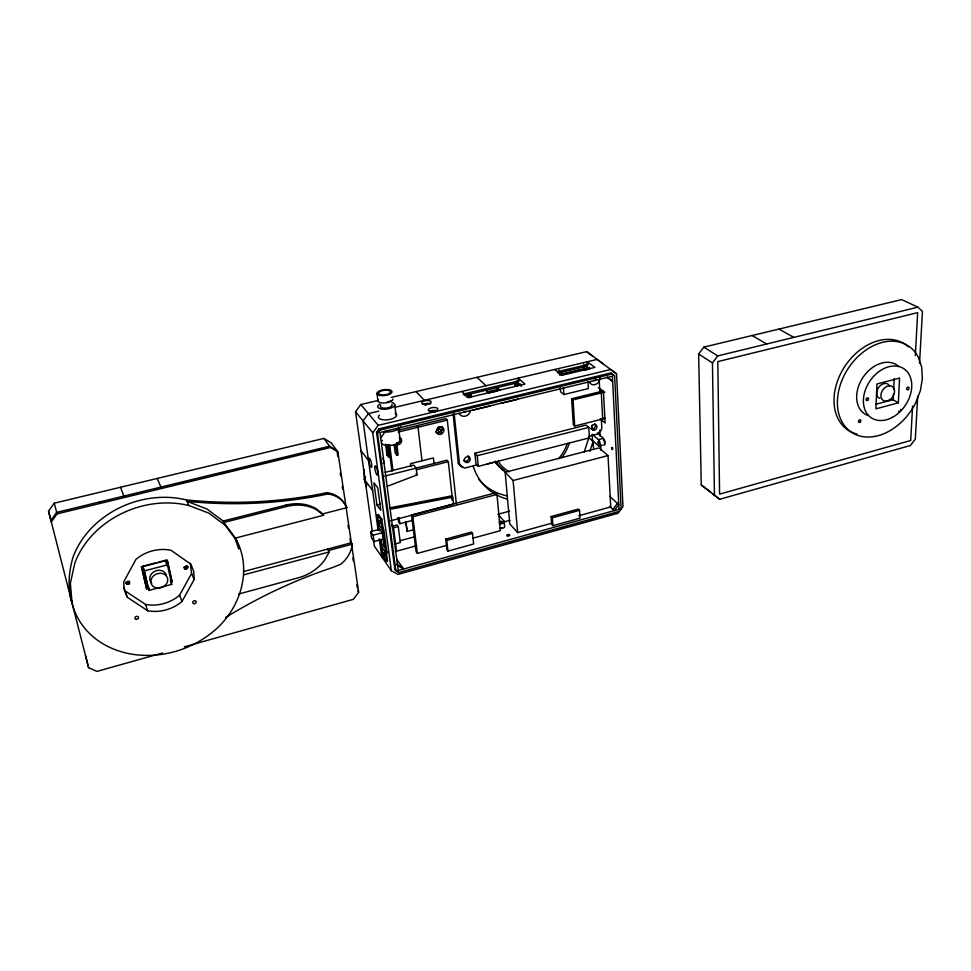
<?xml version="1.0" encoding="UTF-8"?>
<svg xmlns="http://www.w3.org/2000/svg" width="971" height="971" viewBox="0 0 971 971"><rect width="100%" height="100%" fill="white"/><g stroke="black" fill="none" stroke-linecap="round" stroke-linejoin="round"><path stroke-width="1.46" d="M366.492 486.944L364.246 479.286L364.259 469.6M365.169 476.36L365.169 480.511L366.662 485.634M893.49 393.607L893.199 399.627L875.672 404.324M893.708 389.092L894.206 378.556M898.345 402.819L899.571 378.059L876.947 383.982L875.915 408.864L898.345 402.819L892.288 399.384M912.582 406.072L910.713 440.506L719.572 494.118L717.812 361.6L917.656 312.638L915.325 355.592M917.716 396.083L915.313 439.208L910.434 445.495L719.645 499.276L701.256 484.966L698.659 354.014L703.854 347.12L901.683 299.602L917.947 307.164L922.45 311.46L919.549 363.397M129.689 582.746C128.657 586.787 123.572 581.932 128.038 581.265C130.308 582.709 129.701 581.544 128.864 581.945C127.869 584.105 124.446 580.707 126.315 583.632M184.611 568.69C182.742 567.173 191.603 564.321 186.238 569.03C181.941 569.552 185.995 563.556 187.621 567.125M584.263 451.928L588.802 437.727L593.111 441.417L593.499 448.189M589.883 451.406L593.111 441.417M123.754 587.334L125.247 590.999L145.48 604.399A35.696 30.065 -20.1 0 0 179.562 595.235L191.59 573.448L190.255 563.156M182.026 601.462L194.164 579.517L193.739 571.603L190.984 564.272L171.042 550.326A35.988 30.235 -20.4 0 0 135.952 559.369L123.693 581.92L124.3 589.943L127.298 597.299L147.677 610.747A35.988 30.235 -20.4 0 0 182.026 601.462L179.562 595.235M327.53 549.125L329.29 551.941L324.702 560.024A41.753 35.551 -29.2 0 1 298.68 577.696L238.708 594.034M337.884 451.94L330.492 447.473L57.095 513.865L51.293 521.961L48.55 511.159L54.255 503.184L323.877 438.407L331.184 442.837L337.884 451.94L345.943 506.316L346.865 507.651L322.736 513.89L315.854 508.525A41.68 35.502 -29.2 0 0 285.79 505.138L223.124 521.051L206.884 508.962L186.966 501.303A506.886 481.495 73.2 0 0 321.401 495.307L327.858 493.96A29.737 25.477 -31.4 0 1 346.865 507.651M50.905 520.444L56.694 512.36L329.557 446.199L336.937 450.665L337.823 456.625M372.257 531.186L355.544 411.716L360.811 404.519L378.253 400.428M391.362 570.717L372.755 432.799L378.217 425.347L610.723 369.49L616.561 373.859L622.969 506.631L617.944 513.271L397.989 574.419L391.362 570.717L374.345 546.09L373.507 540.131M376.542 432.131L378.945 428.854L610.674 372.973L614.631 375.935L621.112 508.513L618.891 511.45L398.802 572.562L394.881 569.504L376.542 432.131L377.537 433.345L395.877 570.924M377.537 433.345L379.952 430.056L612.046 374.005L610.674 372.973M380.717 437.824L385.633 431.136M346.161 507.772L358.663 592.176L353.359 599.338L184.369 646.832M714.45 495.55L712.447 362.911L717.727 355.908L917.947 307.164M612.907 509.411L617.447 503.415M603.513 440.166L604.132 440.361M604.423 442.934L604.448 440.955M387.453 486.253L417.02 474.94L416.195 468.119L413.707 465.145L385.111 472.355M162.521 652.973L96.966 671.398L88.604 667.72L48.55 511.159M552.9 525.687L580.063 518.174L579.553 510.333L578.279 509.095L551.091 516.548L551.674 524.413L552.9 525.687L552.317 517.81L551.091 516.548M552.317 517.81L579.553 510.333M447.971 551.079L473.63 544.003L472.537 533.407L471.433 532.096L445.701 539.099L446.915 549.732L447.971 551.079L446.769 540.434L445.701 539.099M578.728 515.771L610.735 506.935L608.028 455.593L599.095 447.886L505.151 472.294L509.775 523.927L517.652 532.618L552.56 522.993M381.87 547.098L383.157 556.529L384.128 556.262M446.769 540.434L472.537 533.407M386.579 561.456L387.563 561.189L386.276 551.722L385.293 551.989L386.579 561.456L383.157 556.529M472.695 538.237L500.344 530.652L496.97 494.445L495.465 492.831L411.498 515.018L416.074 551.625L417.384 553.397L446.49 545.423M380.438 539.39L381.409 546.455L385.754 552.657L388.412 551.929M395.403 551.504L416.62 545.726M504.01 521.937L510.018 520.298M400.016 540.726L414.629 536.793M497.905 514.314L509.593 511.159M394.299 544.185L400.331 542.558L398.244 526.549L397.078 524.983L392.223 526.27M243.648 571.531L351.344 542.753L352.267 544.148A29.494 24.979 -31.3 0 1 340.712 564.272L332.58 567.537A379.406 275.145 -31.9 0 0 225.588 617.507M328.416 550.533L352.267 544.148M243.66 574.893L329.29 551.941M405.647 522.277L407.213 531.428L414.059 529.596M381.202 539.633L381.761 543.711L384.285 547.28L382.295 532.739L379.782 529.219L370.619 531.659L371.517 537.995L373.993 541.563L383.169 539.099M155.639 562.864L142.761 566.214L148.866 590.453L171.709 584.384L167.461 564.855L165.653 560.267L158.491 562.124M398.001 517.531L398.583 521.997L399.87 523.709L413.027 520.213M392.175 528.163L398.244 526.549M370.619 531.659L373.107 535.191L382.295 532.739M390.609 520.796L453.518 504.167L452.741 497.164L451.661 495.89L389.602 507.894M411.498 515.018L412.821 516.73L496.97 494.445M141.924 568.132L141.365 566.579L146.621 588.839L149.461 588.086M377.44 514.848L378.423 514.594L381.87 519.315L383.181 529.013L382.198 529.28L380.875 519.582L377.44 514.848L378.763 524.498M505.151 472.294L513.113 480.499L608.028 455.593M380.875 519.582L381.87 519.315M142.761 566.214L144.436 570.863L167.461 564.855M323.61 515.249L316.728 509.884A41.753 35.551 -29.2 0 0 286.603 506.498L223.828 522.471L235.395 538.08L323.61 515.249L322.736 513.89M598.864 446.09A3.568 1.335 75.5 0 0 600.248 444.22A3.568 1.335 75.5 0 0 598.5 439.681L592.176 434.28L592.541 440.64L598.864 446.09L602.469 445.155M376.954 505.066L380.814 510.297L377.768 487.855L373.896 482.745L376.954 505.066L380.547 504.131M478.302 466.359L589.421 437.86L588.802 427.398L586.083 425.092L474.892 453.226L475.948 463.847L478.302 466.359L477.247 455.715L474.892 453.226M598.5 439.681L603.331 438.431A3.568 1.347 75.5 0 1 605.067 442.982A3.568 1.347 75.5 0 1 603.671 444.839M477.841 464.708L464.672 468.083L459.623 465L462.621 467.488M588.972 436.246L597.748 434.001L600.891 430.59L601.838 428.49L601.328 419.132M415.175 468.265L447.012 460.205L448.323 461.662L452.425 499.203M384.625 476.106L416.195 468.119M416.413 469.746L448.323 461.662M477.247 455.715L588.802 427.398M486.969 463.968L496.205 461.638L498.657 465.825A43.731 36.704 -46.9 0 0 505.782 472.209M602.59 418.598L604.739 418.052M603.501 390.912L571.628 398.741L573.315 424.849L574.711 426.051L605.127 418.367M385.548 444.172L386.98 455.047L388.097 454.768M386.98 455.047L388.764 457.268L389.893 456.977L388.303 444.706M394.177 444.876L395.233 453.056L397.042 455.253L398.171 454.974L396.605 442.679M571.628 398.741L573.048 399.906L604.969 392.053M398.304 430.177L445.883 418.635L447.315 420.127L456.394 504.07M398.219 432.059L447.315 420.127M560.303 387.563L560.595 391.835L563.872 394.554L588.365 388.582L587.965 381.603M472.78 410.211L490.088 406.012M501.085 403.353L518.138 399.227M489.348 392.927L497.601 390.961L497.31 387.708L499.895 390.051M584.069 370.315L589.773 368.956M463.155 394.105L519.194 380.79M557.524 371.687L588.487 364.331M464.235 395.428L518.465 382.525M558.046 373.107L587.37 366.14M466.165 396.921L469.102 396.217M486.738 392.017L497.018 389.565M514.654 385.353L520.541 383.958M560.218 374.49L589.603 367.487M559.466 375.073L584.008 369.211L583.705 364.113M378.714 411.158L368.397 413.597L363.045 420.904L378.107 530.3M394.699 407.371L597.177 359.416L602.955 363.737M391.349 397.37L586.702 351.623L616.561 373.859M345.943 506.316A29.676 25.44 -31.4 0 0 326.972 492.637L320.515 493.984A505.806 480.427 73 0 1 186.323 499.907A87.815 73.978 -20.1 0 0 73.201 556.674C68.589 571.87 67.46 587.904 72.097 603.27A88.531 74.391 -20.3 0 0 213.741 631.101C240.359 609.157 253.273 569.37 235.395 538.08M390.585 509.205L452.741 497.164M186.323 499.907L188.908 505.515L208.935 513.186L225.26 525.311L236.851 540.968M778.997 329.072L793.817 337.386M394.881 569.504L398.802 572.562M402.601 567.598L396.641 564.236L397.637 565.644L403.596 569.006L396.823 559.454M384.382 558.301L381.761 556.832L379.297 538.905M752.161 335.517L766.653 344.001M703.854 347.12L717.727 355.908M698.659 354.014L712.447 362.911M701.256 484.966L710.821 492.2M607.385 377.452L612.652 381.36L607.081 377.136M586.702 351.623L592.419 355.908M613.247 374.903L614.631 375.935M589.239 368.507L586.423 366.358L586.302 364.113M598.415 387.502L603.452 391.422L605.127 422.992L600.139 418.889M713.017 493.972L719.645 499.276M554.708 369.478L561.906 375.267L594.883 367.39L587.406 361.734L587.613 365.12M597.493 432.92L603.331 438.431M517.167 380.523L518.368 381.567L518.089 378.144L524.959 384.091L468.277 397.612L461.917 391.447M517.349 382.792L521.391 386.312M514.399 383.63L517.045 385.96L516.79 382.926M609.727 496.339L618.782 504.641L614.23 510.637L609.63 506.352M476.955 377.318L486.07 385.73M486.301 390.318L488.85 392.697M416.061 391.58L424.4 400.331M453.081 414.059L458.312 463.398L459.562 464.769L454.185 413.84M498.536 514.982L504.07 521.136L504.495 525.833A3.593 1.748 -5.4 0 1 503.706 527.799A3.593 1.748 -5.4 0 1 499.798 528.455M416.656 425.735L418.028 427.252L422.009 460.776M384.953 552.244L384.771 553.616M385.002 552.584L384.71 553.239M360.811 404.519L378.217 425.347M378.945 428.854L379.952 430.056M415.976 473.69L417.02 474.94M458.312 463.398L460.873 466.359M355.544 411.716L372.755 432.799M361.006 450.762L368.482 460.424M364.246 479.286L372.633 490.525M391.604 524.668L393.376 527.071L396.374 549.768M323.877 438.407L330.492 447.473M382.186 527.18L383.763 529.377L387.004 553.203M326.972 492.637L327.858 493.96M357.729 590.696L358.663 592.176M285.79 505.138L286.603 506.498M381.045 523.6L380.729 522.726M495.404 461.225L497.237 464.356A43.634 36.655 -46.9 0 0 504.362 470.741M223.124 521.051L225.26 525.311M157.229 478.436L160.968 487.078M191.59 573.448L194.164 579.517M186.905 566.384L187.549 567.914M186.396 567.076L187.039 568.618M185.595 567.501L186.238 569.03M184.708 567.525L185.34 569.055M170.338 580.876L171.709 584.384M120.538 487.26L123.815 496.084M380.911 520.784L381.142 521.755M380.717 522.944L380.486 521.973M145.48 604.399L147.677 610.747M235.383 539.354L238.732 549.028M128.864 581.945L129.398 583.522M128.172 582.527L128.694 584.117M127.262 582.758L127.796 584.348M126.4 582.588L126.922 584.178M99.443 501.995L99.928 503.464M125.247 590.999L127.298 597.299M380.547 522.495C377.78 515.868 380.79 528.066 380.231 521.985M384.917 554.514C382.137 547.984 385.184 560.036 384.613 554.101M54.255 503.184L57.095 513.865M85.46 655.352L88.604 667.72M380.401 522.01L380.207 521.026M144.436 570.863L148.866 590.453M146.621 588.839L141.657 566.943L167.376 560.255L172.11 582.078L167.085 560.182M165.653 560.267L166.854 565.826M380.401 521.585L380.304 520.869M340.263 473.011L340.7 475.984M342.253 486.41L342.69 489.396M347.994 525.141L348.443 528.127M349.985 538.553L350.434 541.527M352.861 557.912L353.31 560.898M356.843 584.736L357.292 587.71M373.107 535.191L373.993 541.563M385.754 552.657L382.659 529.923L378.314 523.867L379.273 530.919M377.003 393.51L377.974 400.829M389.662 444.888L392.939 470.17M399.093 517.761L399.87 523.709M388.521 444.548L392.005 471.36M387.162 444.985L388.764 457.268M394.712 404.616L396.01 414.92M405.939 521.488L407.213 531.428M395.646 444.317L397.042 455.253M412.821 516.73L417.384 553.397M398.547 427.191L400.186 440.179M410.879 466.517L410.527 463.665L433.418 457.911L434.073 463.58M451.661 495.89L452.122 500.162M471.153 393.777L471.457 396.848L468.969 394.444L469.296 397.722M513.113 480.499L517.652 532.618M72.097 603.27L70.373 583.268L74.888 562.864A88.531 74.391 -20.3 0 1 188.908 505.515M559.114 369.939L559.369 373.786M562.403 372.573L562.573 375.146M563.411 387.538L563.872 394.554M573.048 399.906L574.711 426.051M592.176 425.128L592.431 429.57M587.091 366.698L587.249 369.259M602.7 418.987L601.304 392.964L599.847 391.811L599.216 380.183M600.26 388.716L600.43 391.689M599.799 430.104L600.139 436.125M600.636 445.143L600.915 450.398M465.862 411.182A1.578 1.372 -45 0 1 463.786 411.68M595.939 379.066A1.529 1.274 -52.2 0 1 595.624 379.782M595.344 380.074A1.529 1.274 -52.2 0 1 593.669 380.256M600.09 377.695A6.129 5.11 -52.2 0 1 595.611 384.407A6.129 5.11 -52.2 0 1 589.348 381.773M502.141 527.775A1.493 0.728 -5.4 0 1 500.053 527.787M425.189 405.393A1.602 0.643 -6.4 0 1 426.621 404.725M431.974 412.262A1.614 0.668 -6.3 0 1 433.709 411.728A1.614 0.668 -6.3 0 1 435.032 412.214M395.173 413.173A9.2 3.738 -7.1 0 1 393.789 418.125A9.2 3.738 -7.1 0 1 382.028 419.606A9.2 3.738 -7.1 0 1 379.406 415.151M429.752 411.461A4.855 1.991 -6.3 0 1 437.387 410.915M423.125 404.434A4.794 1.942 -6.4 0 1 430.675 403.887M510.552 542.461A4.527 2.258 -5.3 0 1 509.411 542.704M470.547 410.527A6.324 5.474 -45 0 1 465.291 416.146A6.324 5.474 -45 0 1 459.174 413.282M879.823 398.438A8.278 6.044 -56.5 0 1 878.913 387.077A8.278 6.044 -56.5 0 1 889.545 385.803M900.724 409.325A1.444 1.044 -56 0 1 900.202 411.206A1.444 1.044 -56 0 1 898.612 411.17M856.956 434.025A51.524 37.82 -56.6 0 1 843.01 369.308A51.524 37.82 -56.6 0 1 908.346 346.914M867.928 415.515A29.264 21.435 -56.6 0 1 862.345 378.387A29.264 21.435 -56.6 0 1 898.721 366.431M71.708 601.183A87.815 73.978 -20.1 0 1 70.446 596.825M151.767 583.098A8.581 7.222 -20.3 0 1 154.474 571.397A8.581 7.222 -20.3 0 1 166.429 575.487M187.172 566.02A2.986 2.525 -21.8 0 1 183.774 567.319M129.471 581.18A3.059 2.561 -18.4 0 1 125.987 582.515M567.295 443.395A41.51 34.847 -46.9 0 1 558.641 458.725M509.338 471.772A41.51 34.847 -46.9 0 1 498.05 461.164M569.394 442.97A43.731 36.704 -46.9 0 1 561.784 457.657M399.312 437.423A4.102 3.581 -39.2 0 1 401.351 442.108A4.102 3.581 -39.2 0 1 396.229 444.754M400.064 437.678A4.09 3.581 -39.2 0 1 397.904 442.837M441.781 426.572A4.042 3.508 -42.5 0 1 440.943 431.889A4.042 3.508 -42.5 0 1 435.627 431.816M507.542 495.938A67.29 56.597 -46.6 0 1 478.752 479.346M503.888 470.255A43.598 36.643 -46.9 0 1 495.125 461.674M497.48 464.769A43.513 36.595 -46.9 0 1 495.659 462.73M441.404 431.974A3.714 3.229 -42.7 0 1 438.309 426.852M440.191 426.682A1.541 1.335 -42.7 0 1 439.378 427.543M438.322 429.74A3.702 3.216 -42.6 0 1 437.448 429.607M382.938 458.373A3.823 0.874 75.9 0 1 383.679 462.05A3.823 0.874 75.9 0 1 383.157 463.41M507.299 499.13A67.703 56.767 -46.9 0 1 473.278 466.481M504.07 521.136A3.605 1.748 -5.4 0 1 503.281 523.09A3.605 1.748 -5.4 0 1 499.361 523.745M399.712 439.195A9.455 4.005 -7.2 0 1 393.74 444.924A9.455 4.005 -7.2 0 1 381.87 443.565M381.627 441.514A9.455 4.005 -7.2 0 1 382.44 440.433M400.562 426.755A11.919 4.94 -7.2 0 1 383.557 431.961M391.883 402.528A8.581 3.435 -7.1 0 1 392.551 407.347A8.581 3.435 -7.1 0 1 380.498 408.852A8.581 3.435 -7.1 0 1 379.892 404.033M391.859 404.337A5.996 2.403 -7.1 0 1 385.742 408.136A5.996 2.403 -7.1 0 1 380.899 405.138M392.939 398.947A7.55 2.986 -7 0 1 384.868 402.965A7.55 2.986 -7 0 1 378.132 400.028M390.791 400.428A6.008 2.379 -7 0 1 389.905 401.035M388.728 401.569A6.008 2.379 -7 0 1 387.308 401.982M467.888 455.715A3.192 2.719 -42.8 0 1 468.034 460.06A3.192 2.719 -42.8 0 1 463.568 460.339M594.555 423.635A3.095 2.549 -49.7 0 1 594.786 427.58A3.095 2.549 -49.7 0 1 590.841 428.575M598.039 441.999C598.573 447.23 600.321 440.846 598.039 441.999M611.584 447.582C612.155 452.923 613.878 446.344 611.584 447.582M922.389 378.654L920.302 390.949L915.556 403.074A51.706 37.869 -56.6 0 1 850.717 431.767A51.706 37.869 -56.6 0 1 854.674 360.023A51.706 37.869 -56.6 0 1 918.117 356.806L921.661 367.014L922.389 378.654M619.013 509.314L398.268 570.487L380.001 432.496L612.398 376.238L619.013 509.314M368.762 459.853A4.794 1.056 75.9 0 0 371.225 467.354A4.794 1.056 75.9 0 0 370.898 461.067A4.794 1.056 75.9 0 0 368.762 459.853M507.42 535.907A1.517 0.753 -5.2 0 0 509.836 535.239A1.517 0.753 -5.2 0 0 507.76 534.596A1.517 0.753 -5.2 0 0 507.42 535.907M374.733 467.549A4.843 1.08 75.8 0 0 377.246 475.159A4.843 1.08 75.8 0 0 376.93 468.823A4.843 1.08 75.8 0 0 374.733 467.549M429.983 411.291A4.855 1.978 -6.3 0 0 437.86 409.398A4.855 1.978 -6.3 0 0 431.452 407.771A4.855 1.978 -6.3 0 0 429.983 411.291M423.32 404.227A4.806 1.93 -6.4 0 0 431.112 402.37A4.806 1.93 -6.4 0 0 424.8 400.78A4.806 1.93 -6.4 0 0 423.32 404.227M889.133 400.222A8.314 6.057 -56.5 0 0 892.786 386.907A8.314 6.057 -56.5 0 0 881.231 393.243A8.314 6.057 -56.5 0 0 889.133 400.222M867.576 400.392A1.481 1.092 -56.1 0 0 868.208 398.013A1.481 1.092 -56.1 0 0 866.144 399.154A1.481 1.092 -56.1 0 0 867.576 400.392M859.893 422.276A1.457 1.068 -55.3 0 0 860.524 419.958A1.457 1.068 -55.3 0 0 858.485 421.086A1.457 1.068 -55.3 0 0 859.893 422.276M908.128 389.602A1.469 1.056 -56.8 0 0 908.783 387.247A1.469 1.056 -56.8 0 0 906.756 388.376A1.469 1.056 -56.8 0 0 908.128 389.602M892.398 417.372A29.47 21.496 -56.5 0 0 905.7 370.145A29.47 21.496 -56.5 0 0 864.627 392.296A29.47 21.496 -56.5 0 0 892.398 417.372M136.134 619.34A1.808 1.493 -19.6 0 0 138.452 617.374A1.808 1.493 -19.6 0 0 135.552 616.816A1.808 1.493 -19.6 0 0 136.134 619.34M193.872 603.659A1.76 1.469 -22.8 0 0 196.154 601.717A1.76 1.469 -22.8 0 0 193.35 601.158A1.76 1.469 -22.8 0 0 193.872 603.659M156.465 587.916A8.618 7.234 -20.4 0 0 167.595 578.51A8.618 7.234 -20.4 0 0 153.782 575.633A8.618 7.234 -20.4 0 0 156.465 587.916M440.506 434.365A4.054 3.508 -42.5 0 0 443.201 428.077A4.054 3.508 -42.5 0 0 436.622 429.68A4.054 3.508 -42.5 0 0 440.506 434.365M441.198 430.019A1.554 1.347 -42.7 0 0 442.218 427.616A1.554 1.347 -42.7 0 0 439.705 428.235A1.554 1.347 -42.7 0 0 441.198 430.019M499.834 522.677A1.505 0.728 -5.4 0 0 502.225 522.022A1.505 0.728 -5.4 0 0 500.186 521.403A1.505 0.728 -5.4 0 0 499.834 522.677M379.515 395.343A7.562 2.962 -7 0 0 391.871 392.442A7.562 2.962 -7 0 0 382.161 390.002A7.562 2.962 -7 0 0 379.515 395.343M380.523 394.772A6.02 2.355 -7 0 0 390.378 392.466A6.02 2.355 -7 0 0 382.647 390.524A6.02 2.355 -7 0 0 380.523 394.772M467.537 462.463A3.204 2.719 -42.8 0 0 469.685 457.535A3.204 2.719 -42.8 0 0 464.526 458.834A3.204 2.719 -42.8 0 0 467.537 462.463M594.337 430.141A3.095 2.549 -49.7 0 0 596.51 425.347A3.095 2.549 -49.7 0 0 591.679 426.56A3.095 2.549 -49.7 0 0 594.337 430.141"/></g></svg>
